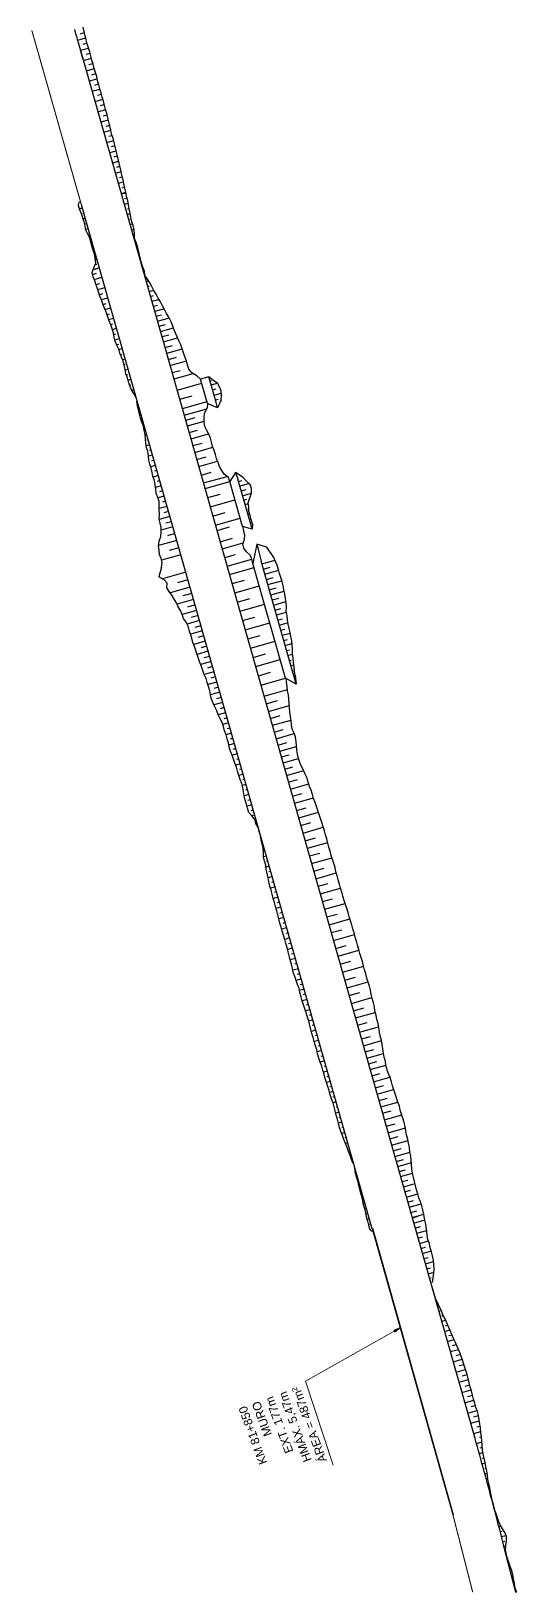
# Model space of a CAD drawing. Header units: metres. Extents: x 288738 to 324331, y 7399322 to 7465117.
# Drawn here: x 298656 to 298884, y 7450253 to 7450986 of the extents above; entities that cross this region are included whole.
import ezdxf

# ---------------------------------------------------------------- set-up
doc = ezdxf.new("R2010")
doc.units = ezdxf.units.M
doc.header["$LTSCALE"] = 10
for name, color, linetype in [('F-HZ-ATERRO-TALUDE', 110, 'Continuous'), ('F-HZ-CORTE-TALUDE', 10, 'Continuous'), ('F-HZ-MUROS', 210, 'Continuous'), ('F-HZ-PIANO-CORTE', 10, 'Continuous'), ('F-HZ-TALUDE', 2, 'Continuous')]:
    doc.layers.add(name, color=color, linetype=linetype)
doc.layers.add('U-HZ-TEXTO-MUROS', color=2, linetype='Continuous', lineweight=0)
doc.styles.add('ARIAL', font='arial.ttf')
doc.styles.add('DIM', font='arial.ttf', dxfattribs={"width": 0.8})
doc.dimstyles.new('U-1_2000', dxfattribs={"dimscale": 2, "dimtxt": 1.5, "dimasz": 0.75, "dimexe": 0.75, "dimexo": 0.75, "dimgap": 0.25, "dimtad": 1, "dimzin": 4, "dimtxsty": 'DIM', "dimblk": 'ARCHTICK', "dimcen": 0.7, "dimdle": 0.75, "dimclrd": 256, "dimclre": 256, "dimclrt": 256, "dimaunit": 1, "dimadec": 3, "dimazin": 2, "dimtfac": 1, "dimtofl": 0, "dimtmove": 0, "dimatfit": 3, "dimldrblk": 'CLOSEDBLANK', "dimfxl": 0, "dimtolj": 1, "dimtzin": 0, "dimlwd": -1, "dimlwe": -1, "dimarcsym": 0})

# ---------------------------------------------------------------- blocks, each defined once
blk = doc.blocks.new('_ArchTick')
at = {"color": 0, "linetype": 'ByBlock', "const_width": 0.15}
blk.add_lwpolyline([(-0.5, -0.5), (0.5, 0.5)], dxfattribs=at)

msp = doc.modelspace()

# ---------------------------------------------------------------- linework, layer by layer
at = {"layer": 'F-HZ-ATERRO-TALUDE', "linetype": 'Continuous', "lineweight": -3}
for p, q in [((298709.934, 7450868.671), (298710.949, 7450868.959)), ((298710.593, 7450866.351), (298711.416, 7450866.585)), ((298711.26, 7450864), (298713.405, 7450864.609)), ((298711.922, 7450861.669), (298713.29, 7450862.058)), ((298712.587, 7450859.325), (298715.861, 7450860.255)), ((298713.253, 7450856.98), (298715.156, 7450857.52)), ((298713.922, 7450854.624), (298718.203, 7450855.839)), ((298714.588, 7450852.276), (298716.99, 7450852.958)), ((298715.242, 7450849.975), (298720.737, 7450851.535)), ((298715.914, 7450847.608), (298718.867, 7450848.446)), ((298716.594, 7450845.211), (298722.634, 7450846.926)), ((298717.296, 7450842.737), (298720.432, 7450843.628)), ((298717.995, 7450840.276), (298724.63, 7450842.16)), ((298718.755, 7450837.597), (298722.26, 7450838.592)), ((298719.52, 7450834.902), (298726.733, 7450836.949)), ((298720.331, 7450832.048), (298724.023, 7450833.096)), ((298721.14, 7450829.198), (298728.765, 7450831.363)), ((298722.096, 7450825.829), (298725.893, 7450826.906)), ((298722.944, 7450822.842), (298731.939, 7450825.395)), ((298724.427, 7450817.618), (298735.971, 7450820.894)), ((298739.855, 7450821.858), (298740.574, 7450822.062)), ((298740.375, 7450820.027), (298743.365, 7450820.876)), ((298725.656, 7450813.289), (298731.428, 7450814.927)), ((298741.042, 7450817.677), (298742.778, 7450818.17)), ((298741.72, 7450815.289), (298745.103, 7450816.249)), ((298742.371, 7450812.996), (298743.719, 7450813.379)), ((298706.003, 7450811.114), (298705.608, 7450811.002)), ((298706.685, 7450808.709), (298706.427, 7450808.636)), ((298707.368, 7450806.304), (298706.815, 7450806.147)), ((298726.885, 7450808.96), (298738.429, 7450812.237)), ((298727.771, 7450805.836), (298738.4, 7450808.853)), ((298708.051, 7450803.899), (298707.723, 7450803.806)), ((298708.733, 7450801.494), (298708.265, 7450801.362)), ((298709.416, 7450799.089), (298709.142, 7450799.012)), ((298728.417, 7450803.561), (298732.823, 7450804.812)), ((298729.208, 7450800.777), (298737.065, 7450803.007)), ((298730.076, 7450797.718), (298733.909, 7450798.806)), ((298710.099, 7450796.685), (298709.449, 7450796.5)), ((298711.464, 7450791.875), (298709.92, 7450791.436)), ((298710.782, 7450794.28), (298710.193, 7450794.112)), ((298730.937, 7450794.686), (298739.175, 7450797.024)), ((298731.834, 7450791.525), (298736.098, 7450792.736)), ((298732.736, 7450788.347), (298741.218, 7450790.755)), ((298712.83, 7450787.065), (298711, 7450786.545)), ((298712.147, 7450789.47), (298711.377, 7450789.251)), ((298713.512, 7450784.66), (298712.388, 7450784.34)), ((298733.672, 7450785.051), (298738.025, 7450786.287)), ((298734.607, 7450781.756), (298743.417, 7450784.257)), ((298714.195, 7450782.255), (298711.949, 7450781.617)), ((298715.56, 7450777.445), (298713.121, 7450776.752)), ((298714.878, 7450779.85), (298713.756, 7450779.531)), ((298735.765, 7450777.677), (298740.412, 7450778.996)), ((298736.813, 7450773.986), (298747.834, 7450777.114)), ((298716.926, 7450772.635), (298714.221, 7450771.867)), ((298716.243, 7450775.04), (298715.038, 7450774.698)), ((298717.609, 7450770.23), (298716.093, 7450769.8)), ((298737.535, 7450771.442), (298749.079, 7450774.719)), ((298738.764, 7450767.113), (298744.536, 7450768.751)), ((298753.243, 7450774.698), (298754.747, 7450775.124)), ((298753.834, 7450772.615), (298758.041, 7450773.809)), ((298754.484, 7450770.326), (298756.82, 7450770.99)), ((298755.14, 7450768.015), (298759.216, 7450769.172)), ((298718.291, 7450767.825), (298715.365, 7450766.994)), ((298719.657, 7450763.015), (298715.95, 7450761.963)), ((298718.974, 7450765.42), (298717.46, 7450764.99)), ((298739.993, 7450762.784), (298751.537, 7450766.061)), ((298755.715, 7450765.99), (298757.105, 7450766.384)), ((298756.292, 7450763.955), (298757.834, 7450764.393)), ((298756.959, 7450761.608), (298757.472, 7450761.753)), ((298721.022, 7450758.205), (298716.022, 7450756.786)), ((298720.339, 7450760.61), (298718.219, 7450760.008)), ((298721.705, 7450755.8), (298719.141, 7450755.072)), ((298741.221, 7450758.455), (298746.993, 7450760.094)), ((298742.45, 7450754.126), (298753.994, 7450757.403)), ((298757.628, 7450759.251), (298758.415, 7450759.475)), ((298758.309, 7450756.85), (298758.7, 7450756.961)), ((298724.206, 7450746.989), (298715.664, 7450744.564)), ((298722.387, 7450753.395), (298716.9, 7450751.837)), ((298723.297, 7450750.192), (298719.897, 7450749.227)), ((298743.133, 7450751.721), (298748.905, 7450753.36)), ((298744.647, 7450746.387), (298750.384, 7450748.016)), ((298726.127, 7450740.223), (298717.105, 7450737.662)), ((298725.166, 7450743.606), (298720.618, 7450742.315)), ((298745.591, 7450743.061), (298755.475, 7450745.867)), ((298746.754, 7450738.964), (298751.783, 7450740.392)), ((298728.446, 7450732.052), (298717.552, 7450728.96)), ((298747.885, 7450734.981), (298759.406, 7450738.252)), ((298749.004, 7450731.038), (298760.548, 7450734.315)), ((298764.238, 7450735.966), (298770.375, 7450737.708)), ((298764.922, 7450733.554), (298768.138, 7450734.466)), ((298765.612, 7450731.124), (298772.093, 7450732.964)), ((298730.442, 7450725.02), (298721.066, 7450722.358)), ((298729.444, 7450728.536), (298724.545, 7450727.145)), ((298750.233, 7450726.709), (298756.005, 7450728.348)), ((298751.462, 7450722.38), (298763.006, 7450725.657)), ((298766.306, 7450728.681), (298769.543, 7450729.6)), ((298766.999, 7450726.238), (298773.515, 7450728.088)), ((298767.681, 7450723.835), (298770.899, 7450724.749)), ((298732.078, 7450719.256), (298724.394, 7450717.075)), ((298731.26, 7450722.138), (298727.039, 7450720.94)), ((298752.691, 7450718.051), (298758.463, 7450719.69)), ((298753.92, 7450713.722), (298765.464, 7450716.999)), ((298768.362, 7450721.437), (298774.621, 7450723.213)), ((298769.043, 7450719.039), (298772.083, 7450719.902)), ((298769.719, 7450716.655), (298775.489, 7450718.293)), ((298733.522, 7450714.169), (298726.74, 7450712.244)), ((298732.8, 7450716.713), (298729.196, 7450715.69)), ((298734.205, 7450711.764), (298730.97, 7450710.846)), ((298755.149, 7450709.394), (298760.921, 7450711.032)), ((298770.391, 7450714.29), (298773.056, 7450715.047)), ((298771.043, 7450711.993), (298775.694, 7450713.314)), ((298771.722, 7450709.602), (298773.93, 7450710.228)), ((298734.888, 7450709.359), (298729.06, 7450707.705)), ((298736.253, 7450704.549), (298730.717, 7450702.978)), ((298735.571, 7450706.954), (298732.733, 7450706.149)), ((298756.377, 7450705.065), (298767.921, 7450708.342)), ((298757.606, 7450700.736), (298763.378, 7450702.374)), ((298772.397, 7450707.221), (298776.471, 7450708.378)), ((298773.076, 7450704.831), (298774.984, 7450705.372)), ((298773.758, 7450702.429), (298777.468, 7450703.482)), ((298737.619, 7450699.739), (298732.167, 7450698.192)), ((298736.936, 7450702.144), (298734.156, 7450701.355)), ((298738.301, 7450697.334), (298735.67, 7450696.588)), ((298758.835, 7450696.407), (298770.379, 7450699.684)), ((298774.438, 7450700.033), (298776.189, 7450700.53)), ((298775.114, 7450697.651), (298778.301, 7450698.555)), ((298775.783, 7450695.296), (298777.134, 7450695.679)), ((298738.984, 7450694.93), (298733.866, 7450693.477)), ((298740.349, 7450690.12), (298735.501, 7450688.743)), ((298739.667, 7450692.525), (298737.134, 7450691.806)), ((298741.032, 7450687.715), (298738.687, 7450687.049)), ((298760.064, 7450692.078), (298765.836, 7450693.716)), ((298761.293, 7450687.749), (298772.837, 7450691.026)), ((298776.444, 7450692.967), (298778.546, 7450693.564)), ((298777.119, 7450690.589), (298777.994, 7450690.837)), ((298777.793, 7450688.213), (298779.169, 7450688.603)), ((298741.715, 7450685.31), (298737.108, 7450684.002)), ((298743.08, 7450680.5), (298738.851, 7450679.299)), ((298742.398, 7450682.905), (298740.29, 7450682.306)), ((298762.522, 7450683.42), (298768.294, 7450685.058)), ((298763.751, 7450679.091), (298775.295, 7450682.368)), ((298778.466, 7450685.844), (298778.945, 7450685.98)), ((298779.142, 7450683.46), (298779.792, 7450683.645)), ((298744.446, 7450675.69), (298740.076, 7450674.449)), ((298743.763, 7450678.095), (298741.667, 7450677.5)), ((298745.128, 7450673.285), (298742.926, 7450672.659)), ((298765.23, 7450673.879), (298776.208, 7450676.995)), ((298745.811, 7450670.88), (298741.68, 7450669.707)), ((298747.176, 7450666.07), (298743.681, 7450665.077)), ((298746.494, 7450668.475), (298744.619, 7450667.942)), ((298766.26, 7450670.252), (298771.508, 7450671.742)), ((298767.277, 7450666.667), (298777.04, 7450669.438)), ((298748.542, 7450661.26), (298745.858, 7450660.498)), ((298747.859, 7450663.665), (298746.358, 7450663.239)), ((298749.225, 7450658.855), (298747.893, 7450658.477)), ((298768.2, 7450663.418), (298772.805, 7450664.726)), ((298769.127, 7450660.15), (298777.915, 7450662.645)), ((298749.907, 7450656.45), (298747.349, 7450655.724)), ((298751.273, 7450651.64), (298748.615, 7450650.885)), ((298750.59, 7450654.045), (298749.336, 7450653.689)), ((298770.018, 7450657.013), (298774.163, 7450658.19)), ((298770.912, 7450653.865), (298779.386, 7450656.27)), ((298771.753, 7450650.901), (298775.936, 7450652.088)), ((298752.638, 7450646.83), (298750.186, 7450646.134)), ((298751.955, 7450649.235), (298750.621, 7450648.856)), ((298753.321, 7450644.425), (298752.198, 7450644.106)), ((298772.587, 7450647.964), (298780.51, 7450650.213)), ((298773.348, 7450645.281), (298777.059, 7450646.334)), ((298774.123, 7450642.552), (298781.415, 7450644.622)), ((298754.003, 7450642.02), (298751.923, 7450641.429)), ((298755.369, 7450637.21), (298753.312, 7450636.626)), ((298754.686, 7450639.615), (298753.662, 7450639.324)), ((298774.973, 7450639.557), (298778.723, 7450640.622)), ((298775.812, 7450636.601), (298783.82, 7450638.874)), ((298756.734, 7450632.4), (298755.005, 7450631.909)), ((298756.052, 7450634.805), (298755.088, 7450634.532)), ((298757.417, 7450629.995), (298756.454, 7450629.722)), ((298776.711, 7450633.435), (298780.96, 7450634.642)), ((298777.618, 7450630.241), (298786.168, 7450632.668)), ((298758.1, 7450627.59), (298755.893, 7450626.964)), ((298759.465, 7450622.78), (298757.182, 7450622.132)), ((298758.782, 7450625.185), (298757.635, 7450624.86)), ((298778.56, 7450626.923), (298782.947, 7450628.168)), ((298779.505, 7450623.591), (298788.395, 7450626.114)), ((298760.148, 7450620.375), (298759.014, 7450620.053)), ((298760.83, 7450617.97), (298759.435, 7450617.574)), ((298761.513, 7450615.565), (298761.273, 7450615.497)), ((298780.487, 7450620.134), (298785.043, 7450621.427)), ((298781.469, 7450616.673), (298790.708, 7450619.296)), ((298782.479, 7450613.115), (298787.177, 7450614.448)), ((298762.196, 7450613.16), (298761.9, 7450613.076)), ((298762.879, 7450610.755), (298762.833, 7450610.742)), ((298763.561, 7450608.35), (298763.48, 7450608.327)), ((298783.491, 7450609.552), (298792.995, 7450612.25)), ((298784.51, 7450605.962), (298789.277, 7450607.315)), ((298764.244, 7450605.945), (298764.101, 7450605.905)), ((298764.927, 7450603.54), (298764.511, 7450603.422)), ((298765.609, 7450601.135), (298765.238, 7450601.03)), ((298785.529, 7450602.371), (298795.105, 7450605.089)), ((298786.541, 7450598.808), (298791.324, 7450600.166)), ((298766.292, 7450598.73), (298764.99, 7450598.361)), ((298767.658, 7450593.92), (298766.088, 7450593.475)), ((298766.975, 7450596.325), (298766.276, 7450596.127)), ((298787.552, 7450595.245), (298797.06, 7450597.944)), ((298788.565, 7450591.676), (298793.406, 7450593.05)), ((298769.023, 7450589.11), (298767.126, 7450588.572)), ((298768.34, 7450591.515), (298767.428, 7450591.257)), ((298769.706, 7450586.706), (298768.621, 7450586.398)), ((298789.579, 7450588.104), (298799.117, 7450590.811)), ((298790.594, 7450584.529), (298795.353, 7450585.88)), ((298770.388, 7450584.301), (298768.229, 7450583.687)), ((298771.754, 7450579.491), (298769.482, 7450578.846)), ((298771.071, 7450581.896), (298769.951, 7450581.578)), ((298791.609, 7450580.953), (298801.144, 7450583.66)), ((298792.629, 7450577.36), (298797.4, 7450578.715)), ((298773.119, 7450574.681), (298770.849, 7450574.036)), ((298772.436, 7450577.086), (298771.3, 7450576.763)), ((298773.802, 7450572.276), (298772.65, 7450571.949)), ((298793.649, 7450573.766), (298803.233, 7450576.487)), ((298794.684, 7450570.119), (298799.557, 7450571.502)), ((298774.485, 7450569.871), (298772.134, 7450569.203)), ((298775.85, 7450565.061), (298773.45, 7450564.379)), ((298775.167, 7450567.466), (298773.967, 7450567.125)), ((298795.72, 7450566.472), (298805.458, 7450569.237)), ((298796.772, 7450562.764), (298801.689, 7450564.159)), ((298777.215, 7450560.251), (298774.96, 7450559.611)), ((298776.533, 7450562.656), (298775.359, 7450562.323)), ((298777.898, 7450557.846), (298776.751, 7450557.52)), ((298797.825, 7450559.056), (298807.727, 7450561.867)), ((298798.873, 7450555.364), (298803.795, 7450556.761)), ((298778.581, 7450555.441), (298776.264, 7450554.783)), ((298779.946, 7450550.631), (298777.466, 7450549.927)), ((298779.263, 7450553.036), (298778.054, 7450552.693)), ((298799.921, 7450551.672), (298809.77, 7450554.468)), ((298800.981, 7450547.937), (298805.94, 7450549.345)), ((298781.312, 7450545.821), (298778.732, 7450545.089)), ((298780.629, 7450548.226), (298779.419, 7450547.882)), ((298782.677, 7450541.011), (298780.32, 7450540.342)), ((298781.994, 7450543.416), (298780.726, 7450543.056)), ((298802.041, 7450544.204), (298812.003, 7450547.032)), ((298803.092, 7450540.503), (298808.08, 7450541.919)), ((298784.042, 7450536.201), (298781.855, 7450535.58)), ((298783.36, 7450538.606), (298782.224, 7450538.284)), ((298784.725, 7450533.796), (298783.602, 7450533.477)), ((298804.143, 7450536.797), (298814.029, 7450539.604)), ((298805.172, 7450533.174), (298810.108, 7450534.576)), ((298785.408, 7450531.391), (298783.029, 7450530.716)), ((298786.773, 7450526.581), (298784.636, 7450525.974)), ((298786.09, 7450528.986), (298784.961, 7450528.665)), ((298806.199, 7450529.556), (298815.865, 7450532.3)), ((298807.181, 7450526.098), (298811.989, 7450527.463)), ((298788.139, 7450521.771), (298786.231, 7450521.23)), ((298787.456, 7450524.176), (298786.453, 7450523.891)), ((298788.821, 7450519.366), (298787.838, 7450519.087)), ((298808.154, 7450522.67), (298817.386, 7450525.291)), ((298809.102, 7450519.329), (298813.648, 7450520.619)), ((298789.504, 7450516.961), (298787.406, 7450516.366)), ((298790.869, 7450512.151), (298788.789, 7450511.561)), ((298790.187, 7450514.556), (298789.135, 7450514.258)), ((298810.053, 7450515.979), (298819, 7450518.519)), ((298810.95, 7450512.822), (298815.252, 7450514.043)), ((298811.849, 7450509.654), (298820.319, 7450512.058)), ((298792.235, 7450507.341), (298790.161, 7450506.753)), ((298791.552, 7450509.746), (298790.549, 7450509.462)), ((298792.917, 7450504.936), (298791.833, 7450504.628)), ((298812.672, 7450506.752), (298816.733, 7450507.905)), ((298813.497, 7450503.847), (298821.294, 7450506.061)), ((298793.6, 7450502.531), (298791.584, 7450501.959)), ((298794.966, 7450497.721), (298793.134, 7450497.201)), ((298794.283, 7450500.126), (298793.362, 7450499.865)), ((298814.272, 7450501.117), (298818.096, 7450502.203)), ((298815.039, 7450498.415), (298822.335, 7450500.486)), ((298796.331, 7450492.911), (298794.517, 7450492.396)), ((298795.648, 7450495.316), (298794.68, 7450495.042)), ((298797.014, 7450490.506), (298796.139, 7450490.258)), ((298815.851, 7450495.554), (298819.525, 7450496.597)), ((298816.66, 7450492.703), (298824.304, 7450494.873)), ((298817.482, 7450489.81), (298821.322, 7450490.9)), ((298797.696, 7450488.101), (298795.968, 7450487.611)), ((298798.379, 7450485.696), (298797.568, 7450485.466)), ((298799.062, 7450483.291), (298797.586, 7450482.873)), ((298818.303, 7450486.916), (298826.024, 7450489.107)), ((298819.153, 7450483.923), (298823.112, 7450485.046)), ((298820.004, 7450480.923), (298828.006, 7450483.195)), ((298800.427, 7450478.482), (298798.813, 7450478.023)), ((298799.744, 7450480.886), (298799.014, 7450480.679)), ((298801.11, 7450476.077), (298800.285, 7450475.842)), ((298820.866, 7450477.888), (298824.924, 7450479.04)), ((298821.731, 7450474.843), (298829.865, 7450477.152)), ((298801.793, 7450473.672), (298800.114, 7450473.195)), ((298802.475, 7450471.267), (298801.653, 7450471.033)), ((298803.158, 7450468.862), (298801.675, 7450468.441)), ((298822.593, 7450471.804), (298826.712, 7450472.973)), ((298823.456, 7450468.766), (298831.567, 7450471.068)), ((298803.841, 7450466.457), (298803.197, 7450466.274)), ((298804.523, 7450464.052), (298803.43, 7450463.741)), ((298805.206, 7450461.647), (298804.79, 7450461.529)), ((298824.271, 7450465.894), (298828.158, 7450466.998)), ((298825.09, 7450463.007), (298832.803, 7450465.197)), ((298825.849, 7450460.336), (298829.612, 7450461.404)), ((298805.889, 7450459.242), (298805.277, 7450459.068)), ((298806.571, 7450456.837), (298806.331, 7450456.768)), ((298807.254, 7450454.432), (298807.019, 7450454.365)), ((298826.6, 7450457.688), (298833.742, 7450459.715)), ((298827.278, 7450455.3), (298830.701, 7450456.272)), ((298827.95, 7450452.935), (298834.365, 7450454.756)), ((298828.62, 7450450.573), (298831.604, 7450451.42)), ((298829.297, 7450448.189), (298834.946, 7450449.793)), ((298829.978, 7450445.789), (298832.726, 7450446.57)), ((298830.66, 7450443.386), (298836.074, 7450444.923)), ((298831.342, 7450440.983), (298834.006, 7450441.739)), ((298832.025, 7450438.578), (298837.359, 7450440.092)), ((298832.707, 7450436.175), (298835.394, 7450436.937)), ((298833.389, 7450433.775), (298838.914, 7450435.343)), ((298834.071, 7450431.371), (298836.869, 7450432.165)), ((298834.752, 7450428.973), (298840.197, 7450430.519)), ((298834.816, 7450428.745), (298837.528, 7450429.515)), ((298835.496, 7450426.351), (298840.694, 7450427.827)), ((298836.177, 7450423.953), (298838.684, 7450424.665)), ((298836.855, 7450421.565), (298841.591, 7450422.91)), ((298837.521, 7450419.217), (298839.637, 7450419.817)), ((298838.202, 7450416.819), (298842.402, 7450418.011)), ((298838.88, 7450414.429), (298840.996, 7450415.03)), ((298839.561, 7450412.031), (298843.762, 7450413.224)), ((298840.243, 7450409.63), (298842.295, 7450410.212)), ((298840.92, 7450407.242), (298844.741, 7450408.327)), ((298841.59, 7450404.884), (298843.267, 7450405.36)), ((298842.249, 7450402.561), (298844.984, 7450403.338)), ((298842.866, 7450400.387), (298843.729, 7450400.632)), ((298874.24, 7450288.519), (298874.482, 7450288.583)), ((298874.869, 7450286.114), (298875.109, 7450286.176)), ((298875.487, 7450283.736), (298876.405, 7450283.974)), ((298876.09, 7450281.402), (298876.865, 7450281.602)), ((298876.696, 7450279.048), (298878.785, 7450279.584)), ((298877.298, 7450276.695), (298878.161, 7450276.915)), ((298877.874, 7450274.434), (298878.735, 7450274.653)), ((298880.315, 7450264.849), (298880.793, 7450264.971)), ((298880.927, 7450262.446), (298881.305, 7450262.542)), ((298880.927, 7450262.446), (298881.305, 7450262.542)), ((298881.54, 7450260.037), (298882.153, 7450260.193)), ((298881.54, 7450260.037), (298882.153, 7450260.193)), ((298882.154, 7450257.627), (298882.384, 7450257.686)), ((298882.154, 7450257.627), (298882.384, 7450257.686)), ((298882.763, 7450255.236), (298882.872, 7450255.264)), ((298882.763, 7450255.236), (298882.872, 7450255.264)), ((298882.808, 7450255.059), (298882.984, 7450255.104)), ((298882.808, 7450255.059), (298882.984, 7450255.104))]:
    msp.add_line(p, q, dxfattribs=at)
at = {"layer": 'F-HZ-CORTE-TALUDE', "linetype": 'Continuous', "lineweight": -3}
msp.add_line((298879.308, 7450268.803), (298879.34, 7450268.811), dxfattribs=at)
at = {"layer": 'F-HZ-MUROS', "linetype": 'Continuous', "lineweight": -3, "const_width": 0.5}
for points in [[(298679.452, 7450904.644), (298663.224, 7450961.81), (298661.815, 7450966.775), (298660.405, 7450971.737), (298658.994, 7450976.696), (298657.579, 7450981.653), (298656.162, 7450986.604)], [(298853.929, 7450289.064), (298815.995, 7450423.64)], [(298863.17, 7450252.924), (298853.928, 7450289.068)]]:
    msp.add_lwpolyline(points, dxfattribs=at)
at = {"layer": 'F-HZ-MUROS', "linetype": 'Continuous', "lineweight": -3}
msp.add_lwpolyline([(298854.217, 7450289.145), (298816.284, 7450423.721)], dxfattribs=at)
at = {"layer": 'F-HZ-PIANO-CORTE'}
for p, q in [((298677.751, 7450982.044), (298681.523, 7450983.118)), ((298679.013, 7450984.999), (298680.956, 7450985.553)), ((298679.115, 7450977.238), (298682.824, 7450978.293)), ((298680.273, 7450980.166), (298682.113, 7450980.689)), ((298681.708, 7450975.383), (298683.619, 7450975.927)), ((298680.478, 7450972.438), (298684.19, 7450973.493)), ((298681.843, 7450967.63), (298685.49, 7450968.665)), ((298683.003, 7450970.558), (298684.846, 7450971.081)), ((298683.208, 7450962.822), (298686.872, 7450963.862)), ((298684.365, 7450965.748), (298686.205, 7450966.27)), ((298684.572, 7450958.015), (298688.181, 7450959.039)), ((298685.721, 7450960.938), (298687.552, 7450961.458)), ((298685.938, 7450953.205), (298689.524, 7450954.223)), ((298687.058, 7450956.121), (298688.861, 7450956.633)), ((298688.398, 7450951.305), (298690.176, 7450951.809)), ((298687.303, 7450948.395), (298690.846, 7450949.401)), ((298688.668, 7450943.586), (298692.14, 7450944.572)), ((298689.737, 7450946.488), (298691.489, 7450946.985)), ((298690.032, 7450938.781), (298693.299, 7450939.709)), ((298691.053, 7450941.665), (298692.755, 7450942.148)), ((298692.265, 7450936.83), (298693.819, 7450937.271)), ((298691.393, 7450933.988), (298694.578, 7450934.892)), ((298692.757, 7450929.184), (298695.726, 7450930.026)), ((298693.608, 7450932.022), (298695.141, 7450932.457)), ((298694.121, 7450924.377), (298696.976, 7450925.187)), ((298694.886, 7450927.191), (298696.334, 7450927.602)), ((298696.162, 7450922.361), (298697.522, 7450922.747)), ((298695.484, 7450919.575), (298698.062, 7450920.306)), ((298696.848, 7450914.77), (298699.205, 7450915.439)), ((298697.398, 7450917.522), (298698.631, 7450917.872)), ((298698.211, 7450909.969), (298700.282, 7450910.557)), ((298698.273, 7450909.753), (298700.328, 7450910.336)), ((298698.637, 7450912.684), (298699.743, 7450912.998)), ((298699.914, 7450907.625), (298700.875, 7450907.898)), ((298678.61, 7450902.808), (298679.872, 7450903.167)), ((298679.466, 7450900.46), (298680.009, 7450900.614)), ((298699.634, 7450904.957), (298701.382, 7450905.453)), ((298700.995, 7450900.161), (298702.419, 7450900.565)), ((298701.088, 7450902.781), (298701.861, 7450903)), ((298680.278, 7450898.096), (298681.234, 7450898.367)), ((298681.006, 7450895.707), (298681.461, 7450895.837)), ((298681.489, 7450893.256), (298682.596, 7450893.57)), ((298702.218, 7450897.937), (298702.765, 7450898.093)), ((298702.352, 7450895.381), (298703.456, 7450895.695)), ((298703.575, 7450893.133), (298704.115, 7450893.286)), ((298682.448, 7450890.964), (298682.859, 7450891.08)), ((298683.478, 7450888.699), (298683.941, 7450888.831)), ((298684.084, 7450886.276), (298684.354, 7450886.352)), ((298703.708, 7450890.606), (298704.417, 7450890.808)), ((298704.511, 7450888.309), (298704.651, 7450888.349)), ((298705.051, 7450885.873), (298705.517, 7450886.005)), ((298684.798, 7450883.88), (298685.306, 7450884.024)), ((298685.538, 7450881.492), (298685.763, 7450881.556)), ((298686.058, 7450879.048), (298686.669, 7450879.221)), ((298705.953, 7450883.532), (298706.173, 7450883.595)), ((298706.415, 7450881.069), (298706.715, 7450881.154)), ((298707.224, 7450878.701), (298707.35, 7450878.736)), ((298684.661, 7450871.949), (298686.545, 7450872.484)), ((298685.034, 7450874.313), (298687.837, 7450875.109)), ((298685.961, 7450876.635), (298686.628, 7450876.824)), ((298707.78, 7450876.261), (298707.987, 7450876.319)), ((298708.651, 7450873.919), (298708.842, 7450873.974)), ((298685.464, 7450869.589), (298689.11, 7450870.624)), ((298686.407, 7450867.273), (298688.098, 7450867.753)), ((298687.165, 7450864.892), (298690.47, 7450865.83)), ((298687.949, 7450862.518), (298689.551, 7450862.973)), ((298688.814, 7450860.175), (298691.832, 7450861.032)), ((298689.644, 7450857.819), (298691.079, 7450858.226)), ((298690.633, 7450855.524), (298693.19, 7450856.25)), ((298691.501, 7450853.182), (298692.686, 7450853.518)), ((298692.29, 7450850.81), (298694.552, 7450851.453)), ((298693.204, 7450848.484), (298694.217, 7450848.772)), ((298693.983, 7450846.109), (298695.913, 7450846.657)), ((298694.624, 7450843.697), (298695.609, 7450843.977)), ((298695.126, 7450841.249), (298697.275, 7450841.859)), ((298696.004, 7450838.917), (298696.978, 7450839.194)), ((298697.041, 7450836.645), (298698.627, 7450837.096)), ((298697.798, 7450834.265), (298698.553, 7450834.479)), ((298698.701, 7450831.934), (298699.989, 7450832.299)), ((298699.476, 7450829.559), (298700.073, 7450829.728)), ((298700.038, 7450827.124), (298701.352, 7450827.497)), ((298700.549, 7450824.693), (298701.289, 7450824.903)), ((298701.363, 7450822.334), (298702.709, 7450822.716)), ((298702.039, 7450819.927), (298702.715, 7450820.119)), ((298703.03, 7450817.636), (298704.068, 7450817.931)), ((298704.275, 7450815.469), (298704.502, 7450815.534)), ((298807.748, 7450452.457), (298807.81, 7450452.475)), ((298808.169, 7450449.994), (298808.328, 7450450.039)), ((298808.801, 7450447.577), (298809.17, 7450447.681)), ((298809.464, 7450445.167), (298809.659, 7450445.222)), ((298810.002, 7450442.726), (298810.534, 7450442.877)), ((298810.66, 7450440.314), (298810.938, 7450440.393)), ((298811.276, 7450437.891), (298811.899, 7450438.068)), ((298811.84, 7450435.456), (298812.211, 7450435.561)), ((298812.442, 7450433.029), (298813.264, 7450433.262)), ((298813.035, 7450430.601), (298813.49, 7450430.73)), ((298813.623, 7450428.171), (298814.628, 7450428.456)), ((298814.307, 7450425.767), (298814.809, 7450425.909)), ((298844.532, 7450394.519), (298844.66, 7450394.555)), ((298845.266, 7450392.13), (298845.317, 7450392.144)), ((298845.894, 7450389.723), (298846.222, 7450389.816)), ((298846.932, 7450387.455), (298847.296, 7450387.559)), ((298847.242, 7450384.974), (298848.326, 7450385.281)), ((298848.589, 7450380.227), (298850.427, 7450380.749)), ((298848.614, 7450382.786), (298849.31, 7450382.984)), ((298849.944, 7450375.453), (298852.365, 7450376.14)), ((298850.335, 7450378.144), (298851.403, 7450378.447)), ((298852.006, 7450373.467), (298853.392, 7450373.861)), ((298851.294, 7450370.699), (298854.442, 7450371.592)), ((298852.647, 7450365.933), (298856.448, 7450367.012)), ((298853.706, 7450368.808), (298855.442, 7450369.301)), ((298854.004, 7450361.151), (298858.27, 7450362.362)), ((298855.369, 7450356.343), (298859.747, 7450357.586)), ((298855.395, 7450364.141), (298857.468, 7450364.73)), ((298856.853, 7450359.363), (298859.02, 7450359.978)), ((298856.733, 7450351.538), (298861.194, 7450352.804)), ((298858.308, 7450354.583), (298860.566, 7450355.224)), ((298859.588, 7450349.753), (298861.762, 7450350.37)), ((298858.097, 7450346.732), (298862.394, 7450347.952)), ((298859.462, 7450341.924), (298863.725, 7450343.134)), ((298860.915, 7450344.933), (298863.051, 7450345.54)), ((298860.946, 7450344.944), (298863.05, 7450345.541)), ((298860.826, 7450337.119), (298865.179, 7450338.355)), ((298862.401, 7450340.164), (298864.364, 7450340.721)), ((298863.681, 7450335.334), (298865.832, 7450335.944)), ((298862.191, 7450332.311), (298866.288, 7450333.474)), ((298863.555, 7450327.506), (298866.953, 7450328.471)), ((298865.13, 7450330.551), (298866.653, 7450330.983)), ((298864.886, 7450322.817), (298867.535, 7450323.567)), ((298866.41, 7450325.721), (298867.243, 7450325.957)), ((298866.619, 7450320.771), (298867.689, 7450321.072)), ((298866.215, 7450318.1), (298867.969, 7450318.592)), ((298867.554, 7450313.301), (298868.99, 7450313.699)), ((298867.653, 7450315.919), (298868.422, 7450316.133)), ((298868.849, 7450311.074), (298869.48, 7450311.248)), ((298868.879, 7450308.499), (298869.955, 7450308.795)), ((298869.904, 7450306.214), (298870.277, 7450306.316)), ((298870.186, 7450303.709), (298870.763, 7450303.865)), ((298871.054, 7450301.359), (298871.269, 7450301.417)), ((298871.487, 7450298.892), (298871.771, 7450298.968)), ((298872.194, 7450296.5), (298872.256, 7450296.516)), ((298872.775, 7450294.069), (298872.885, 7450294.098)), ((298873.058, 7450293.002), (298873.126, 7450293.02))]:
    msp.add_line(p, q, dxfattribs=at)
at = {"layer": 'F-HZ-TALUDE', "linetype": 'Continuous', "lineweight": -3}
for p, q in [((298680.188, 7450973.462), (298679.094, 7450977.312)), ((298738.702, 7450811.275), (298735.425, 7450822.818)), ((298742.55, 7450812.367), (298739.273, 7450823.911)), ((298758.935, 7450754.647), (298752.927, 7450775.811)), ((298755.087, 7450753.555), (298749.079, 7450774.719)), ((298775.295, 7450682.368), (298760.002, 7450736.239)), ((298779.142, 7450683.46), (298763.85, 7450737.332))]:
    msp.add_line(p, q, dxfattribs=at)
at = {"layer": 'F-HZ-TALUDE', "linetype": 'Continuous', "lineweight": -3, "flags": 128}
for points in [[(298882.763, 7450255.236), (298877.827, 7450274.617), (298877.333, 7450276.558), (298876.835, 7450278.506), (298876.335, 7450280.453), (298875.833, 7450282.4), (298875.329, 7450284.346), (298874.822, 7450286.292), (298874.314, 7450288.237), (298873.803, 7450290.182), (298873.29, 7450292.126), (298872.775, 7450294.069), (298872.258, 7450296.012), (298871.739, 7450297.954), (298871.217, 7450299.896), (298870.694, 7450301.837), (298870.168, 7450303.778), (298869.64, 7450305.718), (298869.11, 7450307.657), (298868.577, 7450309.596), (298868.043, 7450311.534), (298867.506, 7450313.472), (298866.968, 7450315.409), (298866.427, 7450317.345), (298865.884, 7450319.281), (298865.339, 7450321.216), (298864.791, 7450323.151), (298864.244, 7450325.078), (298680.734, 7450971.537), (298678.548, 7450979.238), (298678.001, 7450981.164), (298677.454, 7450983.09), (298676.907, 7450985.017), (298676.36, 7450986.944)], [(298709.251, 7450871.522), (298709.021, 7450873.536), (298708.258, 7450875.398), (298707.693, 7450877.317), (298707.223, 7450879.263), (298706.704, 7450881.194), (298706.281, 7450883.153), (298705.807, 7450885.098), (298705.198, 7450887.004), (298704.441, 7450888.868), (298704.415, 7450890.94), (298704.192, 7450892.955), (298703.737, 7450894.905), (298703.066, 7450896.794), (298702.614, 7450898.744), (298702.398, 7450900.762), (298701.924, 7450902.707), (298701.502, 7450904.666), (298701.199, 7450906.659), (298700.692, 7450908.594), (298700.282, 7450910.557), (298699.851, 7450912.513), (298699.418, 7450914.469), (298698.988, 7450916.426), (298698.508, 7450918.369), (298698.059, 7450920.32), (298697.626, 7450922.277), (298697.193, 7450924.233), (298696.749, 7450926.186), (298696.186, 7450928.105), (298695.72, 7450930.052), (298695.242, 7450931.995), (298694.815, 7450933.953), (298694.327, 7450935.893), (298693.633, 7450937.775), (298693.291, 7450939.757), (298692.866, 7450941.716), (298692.368, 7450943.653), (298691.886, 7450945.596), (298691.336, 7450947.518), (298690.832, 7450949.454), (298690.293, 7450951.38), (298689.767, 7450953.31), (298689.253, 7450955.243), (298688.71, 7450957.168), (298688.166, 7450959.093), (298687.685, 7450961.035), (298687.088, 7450962.945), (298686.629, 7450964.893), (298686.04, 7450966.805), (298685.473, 7450968.723), (298684.968, 7450970.659), (298684.409, 7450972.581), (298683.941, 7450974.528), (298683.491, 7450976.481), (298682.797, 7450978.365), (298682.216, 7450980.282), (298681.728, 7450982.225), (298681.279, 7450984.18), (298680.82, 7450986.133), (298680.257, 7450988.057)], [(298704.944, 7450814.166), (298704.012, 7450815.98), (298702.957, 7450817.76), (298702.131, 7450819.604), (298701.582, 7450821.528), (298701.057, 7450823.458), (298700.292, 7450825.319), (298700.01, 7450827.318), (298699.562, 7450829.27), (298698.992, 7450831.187), (298698.262, 7450833.059), (298697.54, 7450834.933), (298696.98, 7450836.853), (298696.106, 7450838.684), (298695.295, 7450840.533), (298694.835, 7450842.482), (298694.491, 7450844.463), (298693.901, 7450846.375), (298693.287, 7450848.279), (298692.531, 7450850.144), (298691.847, 7450852.029), (298691.272, 7450853.944), (298690.517, 7450855.809), (298689.698, 7450857.656), (298689.073, 7450859.557), (298688.294, 7450861.415), (298687.698, 7450863.325), (298687.053, 7450865.221), (298686.464, 7450867.133), (298685.71, 7450868.998), (298684.936, 7450870.857), (298684.447, 7450872.797), (298685.351, 7450875.133), (298686.306, 7450877.483), (298685.991, 7450879.472), (298685.558, 7450881.428), (298684.957, 7450883.337), (298684.397, 7450885.257), (298683.81, 7450887.169), (298683.385, 7450889.128), (298682.457, 7450890.943), (298681.572, 7450892.771), (298681.232, 7450894.754), (298680.77, 7450896.701), (298680.103, 7450898.591), (298679.457, 7450900.487), (298678.785, 7450902.375), (298678.029, 7450904.24)], [(298815.995, 7450423.64), (298679.452, 7450904.644)], [(298710.457, 7450869.785), (298709.251, 7450871.522)], [(298733.584, 7450824.375), (298731.284, 7450825.801), (298729.856, 7450827.475), (298729.239, 7450829.379), (298728.779, 7450831.327), (298728.059, 7450833.202), (298727.371, 7450835.085), (298726.723, 7450836.98), (298726.075, 7450838.876), (298725.269, 7450840.726), (298724.447, 7450842.571), (298723.612, 7450844.414), (298722.819, 7450846.267), (298722.279, 7450848.193), (298721.5, 7450850.051), (298720.567, 7450851.865), (298719.405, 7450853.614), (298718.411, 7450855.411), (298717.523, 7450857.238), (298716.513, 7450859.03), (298715.551, 7450860.836), (298714.554, 7450862.632), (298713.503, 7450864.413), (298712.595, 7450866.234), (298711.516, 7450868.007), (298710.457, 7450869.785)], [(298739.273, 7450823.911), (298735.425, 7450822.818), (298733.584, 7450824.375)], [(298741.145, 7450822.363), (298739.273, 7450823.911)], [(298744.998, 7450813.062), (298745.208, 7450815.2), (298745.006, 7450817.222), (298744.358, 7450819.117), (298743.346, 7450820.909), (298741.145, 7450822.363)], [(298744.998, 7450813.062), (298743.385, 7450809.346), (298742.55, 7450812.367)], [(298717.133, 7450734.465), (298717.353, 7450736.607), (298716.896, 7450738.556), (298716.149, 7450740.423), (298715.886, 7450742.427), (298715.648, 7450744.439), (298715.925, 7450746.596), (298716.716, 7450748.9), (298716.942, 7450751.043), (298716.834, 7450753.092), (298716.433, 7450755.057), (298715.97, 7450757.004), (298716.116, 7450759.125), (298715.99, 7450761.168), (298715.886, 7450763.218), (298715.981, 7450765.323), (298715.287, 7450767.205), (298714.615, 7450769.094), (298714.352, 7450771.098), (298714.015, 7450773.081), (298713.73, 7450775.08), (298713.043, 7450776.964), (298712.702, 7450778.946), (298712.207, 7450780.884), (298711.54, 7450782.774), (298711.106, 7450784.73), (298710.986, 7450786.775), (298710.693, 7450788.771), (298710.063, 7450790.671), (298709.695, 7450792.645), (298709.553, 7450794.684), (298709.436, 7450796.73), (298708.915, 7450798.661), (298708.569, 7450800.642), (298707.785, 7450802.498), (298707.174, 7450804.404), (298706.769, 7450806.368), (298706.239, 7450808.296), (298705.732, 7450810.231), (298705.412, 7450812.22)], [(298748.475, 7450776.626), (298746.486, 7450778.141), (298745.31, 7450779.886), (298744.263, 7450781.668), (298743.694, 7450783.585), (298742.926, 7450785.447), (298742.427, 7450787.384), (298741.76, 7450789.273), (298741.072, 7450791.157), (298740.603, 7450793.103), (298740.055, 7450795.026), (298739.255, 7450796.879), (298738.269, 7450798.678), (298737.467, 7450800.529), (298737.06, 7450802.492), (298737.079, 7450804.577), (298737.295, 7450806.717), (298738.556, 7450809.154)], [(298743.385, 7450809.346), (298738.702, 7450811.275), (298738.556, 7450809.154)], [(298751.737, 7450778.881), (298749.079, 7450774.719), (298748.475, 7450776.626)], [(298755.372, 7450776.505), (298751.737, 7450778.881), (298752.927, 7450775.811)], [(298759.74, 7450754.876), (298759.158, 7450756.79), (298758.688, 7450758.736), (298757.992, 7450760.617), (298757.981, 7450762.693), (298757.805, 7450764.722), (298758.575, 7450767.02), (298759.251, 7450769.29), (298759.248, 7450771.369), (298758.63, 7450773.272), (298756.89, 7450774.857), (298755.372, 7450776.505)], [(298759.74, 7450754.876), (298759.64, 7450752.283), (298758.935, 7450754.647)], [(298759.64, 7450752.283), (298755.087, 7450753.555), (298755.617, 7450751.627)], [(298759.446, 7450738.161), (298758.635, 7450740.009), (298756.968, 7450741.615), (298755.659, 7450743.322), (298755.313, 7450745.303), (298755.965, 7450747.567), (298756.124, 7450749.692), (298755.617, 7450751.627)], [(298761.873, 7450745.29), (298760.002, 7450736.239), (298759.446, 7450738.161)], [(298769.798, 7450739.02), (298766.488, 7450743.89), (298761.873, 7450745.29), (298763.85, 7450737.332)], [(298779.792, 7450683.645), (298779.472, 7450685.633), (298779.276, 7450687.656), (298779.048, 7450689.67), (298778.793, 7450691.677), (298778.531, 7450693.682), (298778.504, 7450695.753), (298778.379, 7450697.797), (298778.172, 7450699.817), (298777.795, 7450701.789), (298777.415, 7450703.76), (298776.93, 7450705.701), (298776.571, 7450707.678), (298776.285, 7450709.676), (298776.034, 7450711.684), (298775.625, 7450713.647), (298775.726, 7450715.755), (298775.552, 7450717.784), (298775.302, 7450719.792), (298774.939, 7450721.768), (298774.508, 7450723.725), (298774.11, 7450725.691), (298773.653, 7450727.64), (298773.063, 7450729.552), (298772.5, 7450731.471), (298771.974, 7450733.401), (298771.381, 7450735.311), (298770.611, 7450737.172), (298769.798, 7450739.02)], [(298717.133, 7450734.465), (298715.85, 7450729.943)], [(298807.019, 7450454.365), (298806.245, 7450456.224), (298805.629, 7450458.128), (298804.925, 7450460.008), (298804.191, 7450461.878), (298803.43, 7450463.741), (298802.725, 7450465.62), (298802.034, 7450467.503), (298801.317, 7450469.378), (298800.67, 7450471.274), (298800.114, 7450473.195), (298799.613, 7450475.132), (298799.001, 7450477.037), (298798.625, 7450479.01), (298798.168, 7450480.959), (298797.586, 7450482.873), (298796.935, 7450484.767), (298796.224, 7450486.644), (298795.712, 7450488.578), (298795.114, 7450490.487), (298794.517, 7450492.396), (298793.816, 7450494.277), (298793.4, 7450496.237), (298792.868, 7450498.165), (298792.299, 7450500.083), (298791.584, 7450501.959), (298790.883, 7450503.839), (298790.341, 7450505.764), (298789.981, 7450507.741), (298789.401, 7450509.655), (298788.789, 7450511.561), (298788.224, 7450513.479), (298787.662, 7450515.399), (298787.15, 7450517.332), (298786.756, 7450519.3), (298786.231, 7450521.23), (298785.609, 7450523.132), (298784.971, 7450525.03), (298784.301, 7450526.919), (298783.675, 7450528.82), (298783.029, 7450530.716), (298782.615, 7450532.677), (298782.073, 7450534.602), (298781.636, 7450536.557), (298780.905, 7450538.429), (298780.32, 7450540.342), (298779.649, 7450542.23), (298778.883, 7450544.092), (298778.582, 7450546.086), (298778.084, 7450548.023), (298777.466, 7450549.927), (298776.954, 7450551.861), (298776.519, 7450553.816), (298776.009, 7450555.75), (298775.47, 7450557.676), (298774.96, 7450559.611), (298774.346, 7450561.515), (298773.704, 7450563.412), (298773.196, 7450565.347), (298772.624, 7450567.263), (298772.134, 7450569.203), (298771.617, 7450571.136), (298771.14, 7450573.079), (298770.558, 7450574.993), (298770.033, 7450576.923), (298769.482, 7450578.846), (298768.952, 7450580.774), (298768.466, 7450582.715), (298767.991, 7450584.659), (298767.384, 7450586.566), (298767.126, 7450588.572), (298766.626, 7450590.509), (298766.185, 7450592.463), (298765.992, 7450594.487), (298765.438, 7450596.409), (298764.99, 7450598.361), (298764.919, 7450600.42), (298764.711, 7450602.44), (298764.31, 7450604.405), (298763.841, 7450606.351), (298763.48, 7450608.327), (298762.918, 7450610.247), (298762.395, 7450612.177), (298761.404, 7450613.975), (298760.908, 7450615.913), (298759.435, 7450617.574), (298758.02, 7450619.252), (298757.463, 7450621.172), (298756.902, 7450623.092), (298756.351, 7450625.015), (298755.893, 7450626.964), (298755.573, 7450628.952), (298755.244, 7450630.938), (298754.765, 7450632.881), (298753.911, 7450634.717), (298753.312, 7450636.626), (298752.752, 7450638.546), (298752.293, 7450640.495), (298751.553, 7450642.364), (298750.916, 7450644.262), (298750.186, 7450646.134), (298749.453, 7450648.005), (298748.791, 7450649.896), (298748.438, 7450651.875), (298747.964, 7450653.819), (298747.349, 7450655.724), (298746.688, 7450657.615), (298746.186, 7450659.552), (298745.53, 7450661.444), (298744.632, 7450663.269), (298743.681, 7450665.077), (298742.959, 7450666.952), (298742.097, 7450668.786), (298741.262, 7450670.628), (298740.543, 7450672.503), (298740.076, 7450674.449), (298739.698, 7450676.421), (298739.192, 7450678.356), (298738.511, 7450680.242), (298738.073, 7450682.197), (298737.108, 7450684.002), (298736.488, 7450685.905), (298735.902, 7450687.818), (298735.1, 7450689.669), (298734.435, 7450691.559), (298733.866, 7450693.477), (298733.218, 7450695.372), (298732.499, 7450697.247), (298731.834, 7450699.137), (298731.224, 7450701.043), (298730.717, 7450702.978), (298730.023, 7450704.86), (298729.514, 7450706.794), (298728.606, 7450708.616), (298727.446, 7450710.365), (298726.74, 7450712.244), (298725.928, 7450714.093), (298724.884, 7450715.875), (298724.122, 7450717.738), (298722.976, 7450719.492), (298721.856, 7450721.253), (298720.62, 7450722.981), (298719.625, 7450724.777), (298719.671, 7450726.869), (298718.264, 7450728.549), (298715.85, 7450729.943)], [(298780.31, 7450679.467), (298775.295, 7450682.368), (298775.782, 7450680.427)], [(298844.242, 7450398.403), (298844.527, 7450400.563), (298844.982, 7450402.771), (298844.99, 7450404.852), (298844.896, 7450406.905), (298844.677, 7450408.921), (298844.329, 7450410.902), (298843.884, 7450412.854), (298843.256, 7450414.755), (298842.927, 7450416.741), (298842.159, 7450418.602), (298841.722, 7450420.557), (298841.634, 7450422.611), (298841.346, 7450424.608), (298840.95, 7450426.575), (298840.548, 7450428.539), (298840.197, 7450430.519), (298839.814, 7450432.489), (298839.221, 7450434.4), (298838.601, 7450436.303), (298837.901, 7450438.183), (298837.354, 7450440.107), (298836.787, 7450442.025), (298836.3, 7450443.966), (298835.84, 7450445.914), (298835.346, 7450447.853), (298834.941, 7450449.817), (298834.637, 7450451.81), (298834.42, 7450453.827), (298834.298, 7450455.872), (298834.043, 7450457.878), (298833.718, 7450459.865), (298833.501, 7450461.883), (298833.083, 7450463.843), (298832.677, 7450465.806), (298832.098, 7450467.721), (298831.819, 7450469.721), (298831.45, 7450471.695), (298830.974, 7450473.639), (298830.423, 7450475.562), (298829.76, 7450477.453), (298829.145, 7450479.357), (298828.762, 7450481.327), (298828.007, 7450483.192), (298827.408, 7450485.101), (298826.806, 7450487.009), (298826.093, 7450488.886), (298825.496, 7450490.795), (298824.959, 7450492.722), (298824.401, 7450494.642), (298823.626, 7450496.501), (298822.923, 7450498.381), (298822.35, 7450500.298), (298822.182, 7450502.329), (298821.656, 7450504.258), (298821.261, 7450506.225), (298820.897, 7450508.201), (298820.652, 7450510.21), (298820.295, 7450512.188), (298819.74, 7450514.11), (298819.42, 7450516.098), (298819.086, 7450518.082), (298818.698, 7450520.051), (298818.174, 7450521.981), (298817.841, 7450523.966), (298817.191, 7450525.86), (298816.989, 7450527.882), (298816.592, 7450529.848), (298815.985, 7450531.755), (298815.553, 7450533.711), (298815.12, 7450535.667), (298814.645, 7450537.612), (298814.051, 7450539.522), (298813.515, 7450541.449), (298813.053, 7450543.397), (298812.399, 7450545.29), (298811.954, 7450547.243), (298811.433, 7450549.174), (298810.792, 7450551.071), (298810.216, 7450552.987), (298809.639, 7450554.902), (298809.132, 7450556.837), (298808.531, 7450558.745), (298808.045, 7450560.686), (298807.525, 7450562.618), (298806.848, 7450564.505), (298806.396, 7450566.455), (298805.744, 7450568.349), (298805.13, 7450570.254), (298804.679, 7450572.205), (298803.987, 7450574.087), (298803.38, 7450575.994), (298802.81, 7450577.911), (298802.235, 7450579.827), (298801.732, 7450581.763), (298801.139, 7450583.674), (298800.586, 7450585.596), (298800.029, 7450587.517), (298799.474, 7450589.439), (298798.97, 7450591.375), (298798.556, 7450593.336), (298798.011, 7450595.26), (298797.294, 7450597.136), (298796.737, 7450599.057), (298796.277, 7450601.005), (298795.652, 7450602.907), (298795.177, 7450604.851), (298794.602, 7450606.767), (298794.039, 7450608.686), (298793.506, 7450610.614), (298792.909, 7450612.523), (298792.305, 7450614.431), (298791.698, 7450616.337), (298791.009, 7450618.221), (298790.471, 7450620.147), (298789.854, 7450622.051), (298789.139, 7450623.927), (298788.489, 7450625.822), (298787.88, 7450627.728), (298787.264, 7450629.632), (298786.475, 7450631.487), (298785.971, 7450633.423), (298785.463, 7450635.358), (298784.52, 7450637.169), (298783.756, 7450639.031), (298782.809, 7450640.841), (298782.068, 7450642.71), (298781.419, 7450644.605), (298780.907, 7450646.539), (298780.587, 7450648.527), (298780.494, 7450650.579), (298780.237, 7450652.585), (298779.898, 7450654.568), (298779.322, 7450656.484), (298778.479, 7450658.324), (298778.153, 7450660.31), (298777.961, 7450662.334), (298777.667, 7450664.33), (298777.367, 7450666.324), (298777.139, 7450668.338), (298776.956, 7450670.365), (298776.845, 7450672.413), (298776.629, 7450674.431), (298776.269, 7450676.407), (298776.058, 7450678.426), (298775.782, 7450680.427)], [(298779.792, 7450683.645), (298780.31, 7450679.467), (298779.142, 7450683.46)], [(298814.926, 7450423.345), (298814.449, 7450425.289), (298813.879, 7450427.206), (298813.365, 7450429.139), (298812.924, 7450431.093), (298812.441, 7450433.035), (298811.949, 7450434.974), (298811.508, 7450436.928), (298811.04, 7450438.874), (298810.529, 7450440.808), (298809.999, 7450442.737), (298809.586, 7450444.698), (298809.084, 7450446.635), (298808.508, 7450448.551), (298808.05, 7450450.5), (298807.743, 7450452.492)], [(298873.324, 7450292.135), (298872.885, 7450294.098), (298872.345, 7450296.035), (298871.979, 7450298.019), (298871.548, 7450299.985), (298871.162, 7450301.964), (298870.748, 7450303.935), (298870.324, 7450305.905), (298870.09, 7450307.926), (298869.78, 7450309.927), (298869.333, 7450311.891), (298868.956, 7450313.874), (298868.479, 7450315.83), (298868.101, 7450317.814), (298867.763, 7450319.81), (298867.642, 7450321.867), (298867.513, 7450323.923), (298867.247, 7450325.93), (298867.011, 7450327.942), (298866.79, 7450329.959), (298866.521, 7450331.961), (298866.215, 7450333.953), (298865.836, 7450335.925), (298865.366, 7450337.871), (298864.64, 7450339.744), (298864.097, 7450341.668), (298863.604, 7450343.608), (298863.053, 7450345.53), (298862.534, 7450347.462), (298861.987, 7450349.386), (298861.54, 7450351.338), (298861.08, 7450353.286), (298860.567, 7450355.22), (298859.898, 7450357.108), (298859.297, 7450359.017), (298858.742, 7450360.939), (298858.111, 7450362.839), (298857.466, 7450364.734), (298856.641, 7450366.579), (298855.818, 7450368.425), (298855.021, 7450370.277), (298854.207, 7450372.125), (298853.346, 7450373.96), (298852.506, 7450375.801), (298851.732, 7450377.66), (298850.955, 7450379.518), (298850.159, 7450381.371), (298849.207, 7450383.18), (298848.432, 7450385.039), (298847.626, 7450386.889), (298846.727, 7450388.713), (298845.884, 7450390.553), (298845.212, 7450392.441), (298844.714, 7450394.379), (298844.127, 7450396.291)], [(298873.971, 7450290.226), (298873.29, 7450292.126)], [(298882.872, 7450255.264), (298882.73, 7450257.291), (298882.235, 7450259.229), (298882.062, 7450261.249), (298881.537, 7450263.179), (298880.762, 7450265.046), (298879.164, 7450269.781), (298878.596, 7450272.899), (298878.751, 7450274.853), (298879.024, 7450276.989), (298879.022, 7450279.066), (298878.172, 7450280.926), (298877.082, 7450282.723), (298876.096, 7450284.545), (298875.275, 7450286.41), (298874.569, 7450288.304), (298873.971, 7450290.226)], [(298882.872, 7450255.264), (298882.73, 7450257.291), (298882.235, 7450259.229), (298882.062, 7450261.249), (298881.537, 7450263.179), (298880.762, 7450265.046), (298880.121, 7450266.946)]]:
    msp.add_lwpolyline(points, dxfattribs=at)
at = {"layer": 'F-HZ-TALUDE', "linetype": 'Continuous', "lineweight": -3}
for points in [[(298883.368, 7450252.86), (298882.763, 7450255.236)], [(298883.833, 7450252.859), (298882.919, 7450255.276)]]:
    msp.add_lwpolyline(points, dxfattribs=at)
for centre, radius, start, end in [((298679.452, 7450904.644), 1.48, 105.847666, 208.311615), ((298815.995, 7450423.64), 1.109, 192.120914, 301.43282)]:
    msp.add_arc(centre, radius, start, end, dxfattribs=at)

# ---------------------------------------------------------------- texts
at = {"layer": 'U-HZ-TEXTO-MUROS', "linetype": 'Continuous', "lineweight": -3, "insert": (298781.955, 7450349.968), "char_height": 4, "attachment_point": 9, "rotation": 110.145564, "style": 'ARIAL'}
msp.add_mtext('KM 81+850\\PMURO \\PEXT.^I177m\\PHMÁX. 5,47m\\PÁREA = 487m²', dxfattribs=at)

# ---------------------------------------------------------------- leaders
at = {"layer": 'U-HZ-TEXTO-MUROS', "linetype": 'Continuous', "lineweight": -3}
msp.add_leader([(298829.108, 7450377.118), (298784.671, 7450352.018), (298797.673, 7450312.56)], dimstyle='U-1_2000', override={"dimscale": 1, "dimasz": 3}, dxfattribs=at)

doc.saveas('drawing.dxf')
